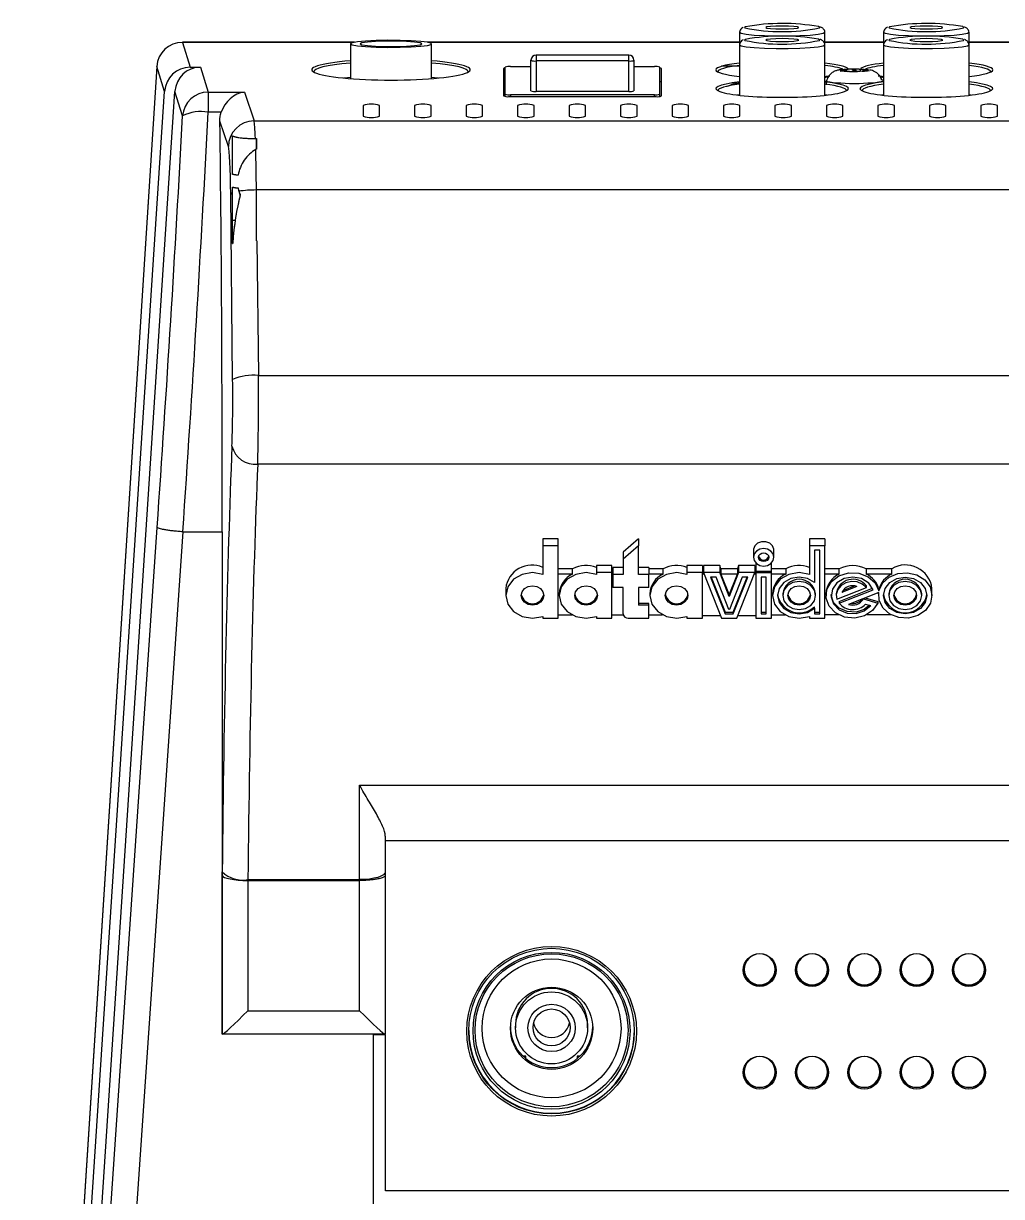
# Model space of a CAD drawing. Header units: millimetres. Extents: x 102 to 710, y 145 to 429.
# Drawn here: x 102.4 to 149.9, y 364.2 to 421.1 of the extents above; entities that cross this region are included whole.
import ezdxf

# ---------------------------------------------------------------- set-up
doc = ezdxf.new("R2010")
doc.units = ezdxf.units.MM

msp = doc.modelspace()

# ---------------------------------------------------------------- linework, layer by layer
at = {"color": 7, "linetype": 'Continuous', "lineweight": 25}
for p, q in [((137.1688, 420.703), (137.1688, 420.0929)), ((141.3188, 420.0929), (141.3188, 420.703)), ((144.1688, 420.703), (144.1688, 420.0929)), ((148.3188, 420.0929), (148.3188, 420.703)), ((118.4632, 420.2318), (110.1114, 420.2318)), ((110.1114, 420.2318), (110.1114, 420.2296)), ((110.1114, 420.2296), (110.4887, 419.0213)), ((118.2688, 420.1573), (118.2688, 418.4664)), ((137.1688, 420.2318), (122.0244, 420.2318)), ((122.2188, 418.4664), (122.2188, 420.1573)), ((137.1688, 420.0929), (137.1688, 417.6578)), ((144.1688, 420.2318), (141.3188, 420.2318)), ((141.3188, 417.6578), (141.3188, 420.0929)), ((144.1688, 420.0929), (144.1688, 417.6578)), ((151.8938, 420.2318), (148.3188, 420.2318)), ((148.3188, 417.6578), (148.3188, 420.0929)), ((131.792, 419.6082), (127.292, 419.6082)), ((108.8685, 419.0592), (102.394, 317.6442)), ((108.8688, 419.0592), (102.3943, 317.6431)), ((108.8685, 419.0592), (108.8688, 419.0592)), ((109.2475, 417.8463), (108.8688, 419.0592)), ((110.4887, 419.0213), (110.9894, 419.0243)), ((110.9894, 419.0243), (111.3673, 417.8139)), ((125.7045, 418.9577), (125.7045, 417.6264)), ((125.792, 417.7113), (125.792, 419.0231)), ((126.042, 419.0557), (127.042, 419.0557)), ((127.042, 417.8777), (127.042, 419.3582)), ((131.792, 419.3255), (127.292, 419.3255)), ((127.292, 419.3255), (127.292, 417.8451)), ((131.792, 417.8451), (131.792, 419.3255)), ((132.042, 419.3582), (132.042, 417.8777)), ((132.042, 419.0557), (133.042, 419.0557)), ((133.292, 419.0231), (133.292, 417.7113)), ((133.3795, 417.6264), (133.3795, 418.9577)), ((137.1688, 419.0656), (136.2953, 419.0656)), ((142.1166, 418.8963), (142.0284, 418.8944)), ((142.1166, 418.8963), (142.2801, 418.8831)), ((142.2891, 418.8647), (142.1388, 418.8504)), ((142.3421, 418.813), (142.3287, 418.8737)), ((142.3639, 418.9262), (142.4549, 418.9283)), ((142.4038, 418.8062), (142.3639, 418.9262)), ((142.6184, 418.9152), (142.4549, 418.9283)), ((142.9807, 418.9303), (142.8304, 418.916)), ((142.9807, 418.9303), (143.0645, 418.9288)), ((143.0347, 418.8225), (143.0645, 418.9288)), ((143.159, 418.8781), (143.1438, 418.8093)), ((143.1985, 418.8865), (143.3488, 418.9008)), ((143.371, 418.855), (143.2075, 418.8681)), ((143.4295, 418.8995), (143.3488, 418.9008)), ((143.371, 418.855), (143.4591, 418.8385)), ((137.1688, 418.2885), (136.7843, 418.2529)), ((142.058, 418.8333), (142.1388, 418.8504)), ((142.5069, 418.8209), (142.6572, 418.8352)), ((142.8692, 418.836), (143.0327, 418.8229)), ((143.1237, 418.8067), (143.0327, 418.8229)), ((102.6805, 317.6656), (109.2475, 417.8463)), ((103.1789, 317.6337), (109.7482, 417.8493)), ((110.1214, 416.6541), (109.7482, 417.8493)), ((111.3673, 417.8139), (113.1283, 417.8139)), ((111.3673, 417.8139), (111.3673, 416.8357)), ((113.1283, 417.8139), (113.5967, 416.4125)), ((131.792, 417.8451), (127.292, 417.8451)), ((118.892, 417.1653), (118.892, 416.6432)), ((119.692, 416.6432), (119.692, 417.1653)), ((121.392, 417.1653), (121.392, 416.6432)), ((122.192, 416.6432), (122.192, 417.1653)), ((123.892, 417.1653), (123.892, 416.6432)), ((124.692, 416.6432), (124.692, 417.1653)), ((125.792, 417.6016), (125.792, 417.7113)), ((125.9545, 417.5937), (133.1295, 417.5937)), ((133.042, 417.6786), (126.042, 417.6786)), ((126.392, 417.1653), (126.392, 416.6432)), ((127.192, 416.6432), (127.192, 417.1653)), ((128.892, 417.1653), (128.892, 416.6432)), ((129.692, 416.6432), (129.692, 417.1653)), ((131.392, 417.1653), (131.392, 416.6432)), ((132.192, 416.6432), (132.192, 417.1653)), ((133.292, 417.7113), (133.292, 417.6016)), ((133.892, 417.1653), (133.892, 416.6432)), ((134.692, 416.6432), (134.692, 417.1653)), ((136.392, 417.1653), (136.392, 416.6432)), ((137.1688, 417.6784), (137.0634, 417.6699)), ((137.192, 416.6432), (137.192, 417.1653)), ((138.892, 417.1653), (138.892, 416.6432)), ((139.692, 416.6432), (139.692, 417.1653)), ((141.4242, 417.6699), (141.3188, 417.6784)), ((141.392, 417.1653), (141.392, 416.6432)), ((142.192, 416.6432), (142.192, 417.1653)), ((143.892, 417.1653), (143.892, 416.6432)), ((144.1688, 417.6784), (144.0634, 417.6699)), ((144.692, 416.6432), (144.692, 417.1653)), ((146.392, 417.1653), (146.392, 416.6432)), ((147.192, 416.6432), (147.192, 417.1653)), ((148.4242, 417.6699), (148.3188, 417.6784)), ((148.892, 417.1653), (148.892, 416.6432)), ((149.692, 416.6432), (149.692, 417.1653)), ((112.0007, 416.8357), (111.3673, 416.8357)), ((112.3479, 415.1684), (111.9349, 416.4041)), ((113.5967, 416.4125), (290.4874, 416.4125)), ((113.6585, 415.5566), (113.708, 415.5566)), ((113.708, 415.0476), (113.708, 415.5566)), ((112.8179, 413.1566), (112.8179, 413.1566)), ((112.554, 403.8521), (112.4592, 412.8617)), ((112.542, 410.4539), (112.542, 412.9232)), ((112.852, 412.9966), (112.852, 413.0402)), ((112.9225, 412.7788), (112.9225, 412.8224)), ((113.708, 410.5865), (113.708, 413.0572)), ((290.376, 413.0572), (113.708, 413.0572)), ((112.542, 411.5838), (112.6767, 411.5838)), ((112.5545, 410.4506), (112.542, 410.4539)), ((113.708, 410.5865), (113.734, 410.5865)), ((113.708, 410.5864), (113.708, 410.5865)), ((113.734, 410.5865), (113.8028, 404.0477)), ((113.8028, 404.0477), (290.2812, 404.0477)), ((290.3153, 399.7329), (113.7688, 399.7329)), ((103.4229, 316.5552), (108.8844, 396.667)), ((110.1285, 396.4511), (104.6746, 316.451)), ((110.1322, 396.451), (112.042, 396.451)), ((112.042, 396.451), (112.042, 372.041)), ((127.617, 396.1085), (127.617, 395.7683)), ((128.367, 396.1085), (127.617, 396.1085)), ((128.367, 395.7683), (128.367, 396.1085)), ((132.267, 396.1085), (131.517, 395.4695)), ((132.267, 396.1085), (132.267, 395.7683)), ((140.567, 396.1085), (140.567, 395.7683)), ((141.317, 396.1085), (140.567, 396.1085)), ((141.317, 396.1085), (141.317, 395.7683)), ((128.367, 395.7683), (127.617, 395.7683)), ((127.617, 395.7683), (127.617, 394.3837)), ((128.367, 392.2535), (128.367, 395.7683)), ((132.267, 395.7683), (131.517, 395.1292)), ((132.267, 394.3837), (132.267, 395.7683)), ((137.842, 395.5547), (137.842, 395.2144)), ((138.842, 395.2144), (138.842, 395.5547)), ((141.317, 395.7683), (140.567, 395.7683)), ((140.567, 395.7683), (140.567, 394.3837)), ((141.067, 395.5553), (140.817, 395.5553)), ((140.817, 395.5553), (140.817, 393.9873)), ((141.067, 392.4665), (141.067, 395.5553)), ((141.317, 392.2535), (141.317, 395.7683)), ((131.517, 395.4695), (131.517, 395.1292)), ((131.517, 395.1292), (131.517, 394.3837)), ((137.967, 394.9326), (137.967, 394.5474)), ((138.717, 394.5474), (138.717, 394.9326)), ((129.0656, 394.66), (128.367, 394.66)), ((129.0656, 394.3983), (128.367, 394.3983)), ((129.0656, 394.3983), (129.0656, 394.66)), ((130.217, 394.8091), (130.217, 394.4689)), ((130.967, 394.8091), (130.217, 394.8091)), ((130.967, 394.4689), (130.217, 394.4689)), ((130.217, 394.4689), (130.217, 394.3837)), ((130.967, 394.4689), (130.967, 394.8091)), ((131.017, 394.66), (130.967, 394.66)), ((130.967, 392.2535), (130.967, 394.4689)), ((131.017, 394.3983), (130.967, 394.3983)), ((131.017, 394.7239), (131.017, 394.3837)), ((131.517, 394.7239), (131.017, 394.7239)), ((131.017, 394.3837), (131.017, 393.7446)), ((131.517, 394.3837), (131.017, 394.3837)), ((132.767, 394.7239), (132.267, 394.7239)), ((132.767, 394.3837), (132.267, 394.3837)), ((132.767, 394.7239), (132.767, 394.3837)), ((133.4656, 394.66), (132.767, 394.66)), ((133.4656, 394.3983), (132.767, 394.3983)), ((132.767, 393.7446), (132.767, 394.3837)), ((133.4656, 394.3983), (133.4656, 394.66)), ((134.617, 394.8091), (134.617, 394.4689)), ((135.367, 394.8091), (134.617, 394.8091)), ((135.367, 394.4689), (134.617, 394.4689)), ((134.617, 394.4689), (134.617, 394.3837)), ((135.367, 394.8091), (135.367, 394.4689)), ((135.417, 394.66), (135.367, 394.66)), ((135.367, 392.2535), (135.367, 394.4689)), ((135.4449, 394.3983), (135.367, 394.3983)), ((135.417, 394.8091), (135.417, 394.4689)), ((136.2084, 394.8091), (135.417, 394.8091)), ((135.417, 394.4689), (136.292, 392.2535)), ((136.2084, 394.4689), (135.417, 394.4689)), ((136.2084, 394.8091), (136.2084, 394.4689)), ((136.2673, 394.66), (136.2084, 394.8091)), ((136.667, 393.3076), (136.2084, 394.4689)), ((136.2673, 394.66), (136.2673, 394.3983)), ((137.0668, 394.66), (136.2673, 394.66)), ((136.2673, 394.3983), (136.667, 393.3861)), ((137.0668, 394.3983), (136.2673, 394.3983)), ((137.1257, 394.4689), (136.667, 393.3076)), ((136.667, 393.3861), (137.0668, 394.3983)), ((137.042, 392.2535), (137.917, 394.4689)), ((137.1257, 394.8091), (137.0668, 394.66)), ((137.0668, 394.66), (137.0668, 394.3983)), ((137.1257, 394.8091), (137.1257, 394.4689)), ((137.917, 394.8091), (137.1257, 394.8091)), ((137.917, 394.4689), (137.1257, 394.4689)), ((137.967, 394.3983), (137.8892, 394.3983)), ((137.917, 394.8091), (137.917, 394.4689)), ((137.967, 394.66), (137.917, 394.66)), ((137.967, 394.5474), (138.717, 394.5474)), ((137.967, 394.5474), (137.967, 394.4689)), ((137.967, 394.4689), (138.717, 394.4689)), ((137.967, 394.4689), (137.967, 392.2535)), ((139.4156, 394.66), (138.717, 394.66)), ((138.717, 394.4689), (138.717, 394.5474)), ((138.717, 392.2535), (138.717, 394.4689)), ((139.4156, 394.3983), (138.717, 394.3983)), ((139.4156, 394.66), (139.4156, 394.3983)), ((142.0156, 394.66), (141.317, 394.66)), ((142.0156, 394.3983), (141.317, 394.3983)), ((142.0156, 394.3983), (142.0156, 394.66)), ((143.3185, 394.66), (143.3185, 394.3983)), ((144.5656, 394.66), (143.3185, 394.66)), ((144.5656, 394.3983), (143.3185, 394.3983)), ((144.5656, 394.3983), (144.5656, 394.66)), ((136.0287, 394.2559), (135.7649, 394.2559)), ((135.7649, 394.2559), (136.4717, 392.4665)), ((135.796, 394.2559), (136.4717, 392.545)), ((136.6513, 392.6795), (136.0287, 394.2559)), ((137.3053, 394.2559), (136.6827, 392.6795)), ((136.8624, 392.4665), (137.5691, 394.2559)), ((136.8624, 392.545), (137.5381, 394.2559)), ((137.5691, 394.2559), (137.3053, 394.2559)), ((138.467, 394.2559), (138.217, 394.2559)), ((138.217, 394.2559), (138.217, 392.4665)), ((138.467, 392.4665), (138.467, 394.2559)), ((142.8732, 393.7956), (142.1439, 393.5059)), ((142.198, 393.6059), (142.7486, 393.8246)), ((143.3304, 393.7422), (143.3304, 393.8208)), ((125.817, 393.7014), (125.817, 393.3612)), ((128.417, 393.4397), (128.417, 393.3612)), ((131.517, 393.7446), (131.017, 393.7446)), ((131.517, 392.4665), (131.517, 393.7446)), ((132.767, 393.7446), (132.267, 393.7446)), ((132.267, 393.7446), (132.267, 392.8925)), ((132.817, 393.4397), (132.817, 393.3612)), ((136.667, 393.3861), (136.667, 393.3076)), ((138.767, 393.4397), (138.767, 393.3612)), ((139.267, 393.4397), (139.267, 393.3612)), ((140.867, 393.3612), (140.867, 393.4397)), ((141.367, 393.4397), (141.367, 393.3612)), ((141.867, 393.4397), (141.867, 393.3612)), ((141.8981, 393.1732), (143.3304, 393.7422)), ((142.0037, 393.0586), (143.6354, 393.707)), ((142.0037, 392.9801), (143.6647, 393.6401)), ((143.9288, 393.51), (142.4609, 392.9267)), ((143.1839, 393.2009), (143.1839, 393.214)), ((143.2764, 393.2507), (143.8886, 393.0608)), ((143.917, 393.4397), (143.9194, 393.5062)), ((143.917, 393.4397), (143.917, 393.3612)), ((143.942, 393.5774), (143.942, 393.6559)), ((144.417, 393.4397), (144.417, 393.3612)), ((146.017, 393.3612), (146.017, 393.4397)), ((146.517, 393.3612), (146.517, 393.7014)), ((132.767, 392.9711), (132.267, 392.9711)), ((132.767, 392.8925), (132.267, 392.8925)), ((132.767, 392.8925), (132.767, 392.9711)), ((132.767, 392.2535), (132.767, 392.8925)), ((136.6827, 392.6795), (136.6513, 392.6795)), ((140.817, 392.735), (140.817, 392.8136)), ((140.817, 392.735), (140.817, 392.4665)), ((142.0037, 393.0586), (142.0037, 392.9801)), ((143.1839, 393.2009), (143.8886, 392.9823)), ((143.2956, 392.9395), (143.5398, 392.8638)), ((143.8886, 393.0608), (143.8886, 392.9823)), ((127.617, 392.3387), (127.617, 392.2535)), ((127.617, 392.2535), (128.367, 392.2535)), ((128.367, 392.4172), (129.0368, 392.4172)), ((130.217, 392.3387), (130.217, 392.2535)), ((130.217, 392.2535), (130.967, 392.2535)), ((130.967, 392.4172), (131.5238, 392.4172)), ((131.767, 392.2535), (132.767, 392.2535)), ((132.767, 392.4172), (133.4368, 392.4172)), ((134.617, 392.3387), (134.617, 392.2535)), ((134.617, 392.2535), (135.367, 392.2535)), ((135.367, 392.3843), (136.2404, 392.3843)), ((136.292, 392.2535), (137.042, 392.2535)), ((136.4717, 392.4665), (136.4717, 392.545)), ((136.4717, 392.545), (136.8624, 392.545)), ((136.4717, 392.4665), (136.8624, 392.4665)), ((136.8624, 392.4665), (136.8624, 392.545)), ((137.0937, 392.3843), (137.967, 392.3843)), ((137.967, 392.2535), (138.717, 392.2535)), ((138.217, 392.545), (138.467, 392.545)), ((138.217, 392.4665), (138.467, 392.4665)), ((138.717, 392.4172), (139.3868, 392.4172)), ((140.567, 392.3387), (140.567, 392.2535)), ((140.567, 392.2535), (141.317, 392.2535)), ((140.817, 392.545), (141.067, 392.545)), ((140.817, 392.4665), (141.067, 392.4665)), ((141.9868, 392.4172), (141.317, 392.4172)), ((144.5368, 392.4172), (143.3472, 392.4172)), ((118.717, 379.5532), (118.717, 384.1378)), ((118.717, 384.1378), (263.942, 384.1378)), ((119.967, 381.6696), (119.967, 379.9366)), ((119.967, 381.451), (262.692, 381.451)), ((112.0442, 379.757), (112.046, 379.9319)), ((112.0442, 372.041), (112.0442, 379.757)), ((113.2948, 379.5532), (113.2944, 379.5124)), ((113.2948, 379.5532), (118.717, 379.5532)), ((118.717, 379.5124), (118.717, 379.5532)), ((119.967, 379.9366), (119.967, 379.7821)), ((119.967, 379.7821), (119.967, 372.041)), ((113.293, 379.5124), (113.293, 373.182)), ((113.2944, 379.5124), (118.717, 379.5124)), ((118.717, 373.182), (118.717, 379.5124)), ((118.717, 379.5124), (118.717, 379.5124)), ((137.4257, 375.4995), (137.402, 375.3133)), ((137.402, 375.3133), (137.402, 375.1956)), ((138.902, 375.3133), (138.8784, 375.4995)), ((138.902, 375.1956), (138.902, 375.3133)), ((139.9657, 375.4995), (139.942, 375.3133)), ((139.942, 375.3133), (139.942, 375.1956)), ((141.442, 375.3133), (141.4184, 375.4995)), ((141.442, 375.1956), (141.442, 375.3133)), ((142.5057, 375.4995), (142.482, 375.3133)), ((142.482, 375.3133), (142.482, 375.1956)), ((143.982, 375.3133), (143.9584, 375.4995)), ((143.982, 375.1956), (143.982, 375.3133)), ((145.0457, 375.4995), (145.022, 375.3133)), ((145.022, 375.3133), (145.022, 375.1956)), ((146.522, 375.3133), (146.4984, 375.4995)), ((146.522, 375.1956), (146.522, 375.3133)), ((147.5857, 375.4995), (147.562, 375.3133)), ((147.562, 375.3133), (147.562, 375.1956)), ((149.062, 375.3133), (149.0384, 375.4995)), ((149.062, 375.1956), (149.062, 375.3133)), ((113.293, 373.182), (118.717, 373.182)), ((118.717, 373.182), (118.717, 373.182)), ((126.292, 372.527), (126.292, 372.3484)), ((129.792, 372.3484), (129.792, 372.527)), ((112.042, 372.041), (112.0442, 372.041)), ((112.0478, 372.041), (112.0442, 372.041)), ((119.9623, 372.041), (112.0478, 372.041)), ((119.9746, 372.0161), (119.3746, 372.0161)), ((119.3746, 372.0161), (119.3746, 316.451)), ((119.967, 372.041), (119.9623, 372.041)), ((119.9746, 364.441), (119.9746, 372.0161)), ((126.792, 370.9829), (126.6532, 370.9829)), ((126.792, 370.8613), (126.792, 370.9829)), ((129.4309, 370.9829), (129.292, 370.9829)), ((129.292, 370.9829), (129.292, 370.8613)), ((137.4257, 370.5186), (137.402, 370.3323)), ((138.902, 370.3323), (138.8784, 370.5186)), ((139.9657, 370.5186), (139.942, 370.3323)), ((141.442, 370.3323), (141.4184, 370.5186)), ((142.5057, 370.5186), (142.482, 370.3323)), ((143.982, 370.3323), (143.9584, 370.5186)), ((145.0457, 370.5186), (145.022, 370.3323)), ((146.522, 370.3323), (146.4984, 370.5186)), ((147.5857, 370.5186), (147.562, 370.3323)), ((149.062, 370.3323), (149.0384, 370.5186)), ((137.402, 370.3323), (137.402, 370.2147)), ((138.902, 370.2147), (138.902, 370.3323)), ((139.942, 370.3323), (139.942, 370.2147)), ((141.442, 370.2147), (141.442, 370.3323)), ((142.482, 370.3323), (142.482, 370.2147)), ((143.982, 370.2147), (143.982, 370.3323)), ((145.022, 370.3323), (145.022, 370.2147)), ((146.522, 370.2147), (146.522, 370.3323)), ((147.562, 370.3323), (147.562, 370.2147)), ((149.062, 370.2147), (149.062, 370.3323)), ((174.1095, 364.441), (119.9746, 364.441))]:
    msp.add_line(p, q, dxfattribs=at)
at = {"color": 8, "linetype": 'Continuous', "lineweight": 25}
for p, q in [((137.454, 420.9832), (137.4188, 420.9521)), ((137.4188, 420.9521), (137.4345, 420.9313)), ((144.454, 420.9832), (144.4188, 420.9521)), ((144.4188, 420.9521), (144.4345, 420.9313)), ((118.4516, 420.2296), (110.1114, 420.2296)), ((137.1688, 420.2296), (122.036, 420.2296)), ((137.454, 420.3731), (137.4188, 420.342)), ((137.4188, 420.342), (137.4345, 420.3212)), ((144.1688, 420.2296), (141.3188, 420.2296)), ((144.454, 420.3731), (144.4188, 420.342)), ((144.4188, 420.342), (144.4345, 420.3212)), ((151.8938, 420.2296), (148.3188, 420.2296)), ((127.292, 419.6082), (127.292, 419.3255)), ((131.792, 419.3255), (131.792, 419.6082)), ((126.042, 417.6786), (126.042, 417.5937)), ((133.042, 417.5937), (133.042, 417.6786))]:
    msp.add_line(p, q, dxfattribs=at)
at = {"color": 8, "linetype": 'Continuous', "lineweight": 25, "flags": 128}
for points in [[(141.3188, 420.7026), (141.2347, 420.6521), (140.9894, 420.6053), (140.6026, 420.5664), (140.1058, 420.5385), (139.5391, 420.524), (138.9485, 420.524), (138.3818, 420.5385), (137.885, 420.5664), (137.4982, 420.6053), (137.2528, 420.6521), (137.1688, 420.703)], [(141.0551, 420.9326), (141.0688, 420.9521), (141.0128, 420.9912)], [(148.3188, 420.7026), (148.2347, 420.6521), (147.9894, 420.6053), (147.6026, 420.5664), (147.1058, 420.5385), (146.5391, 420.524), (145.9485, 420.524), (145.3818, 420.5385), (144.885, 420.5664), (144.4982, 420.6053), (144.2528, 420.6521), (144.1688, 420.703)], [(148.0551, 420.9326), (148.0688, 420.9521), (148.0128, 420.9912)], [(141.3188, 420.0925), (141.2347, 420.042), (140.9894, 419.9952), (140.6026, 419.9563), (140.1058, 419.9284), (139.5391, 419.9139), (138.9485, 419.9139), (138.3818, 419.9284), (137.885, 419.9563), (137.4982, 419.9952), (137.2528, 420.042), (137.1688, 420.0929)], [(141.0551, 420.3225), (141.0688, 420.342), (141.0128, 420.3811)], [(148.3188, 420.0925), (148.2347, 420.042), (147.9894, 419.9952), (147.6026, 419.9563), (147.1058, 419.9284), (146.5391, 419.9139), (145.9485, 419.9139), (145.3818, 419.9284), (144.885, 419.9563), (144.4982, 419.9952), (144.2528, 420.042), (144.1688, 420.0929)], [(148.0551, 420.3225), (148.0688, 420.342), (148.0128, 420.3811)]]:
    msp.add_lwpolyline(points, dxfattribs=at)
at = {"color": 7, "linetype": 'Continuous', "lineweight": 25, "flags": 128}
for points in [[(138.4438, 420.9521), (138.5047, 420.9254), (138.6781, 420.9028), (138.9376, 420.8877), (139.2438, 420.8824), (139.5499, 420.8877), (139.8095, 420.9028), (139.9829, 420.9254), (140.0438, 420.9521), (139.9829, 420.9788), (139.8095, 421.0014), (139.5499, 421.0165), (139.2438, 421.0218), (138.9376, 421.0165), (138.6781, 421.0014), (138.5047, 420.9788), (138.4438, 420.9521)], [(145.4438, 420.9521), (145.5047, 420.9254), (145.6781, 420.9028), (145.9376, 420.8877), (146.2438, 420.8824), (146.5499, 420.8877), (146.8095, 420.9028), (146.9829, 420.9254), (147.0438, 420.9521), (146.9829, 420.9788), (146.8095, 421.0014), (146.5499, 421.0165), (146.2438, 421.0218), (145.9376, 421.0165), (145.6781, 421.0014), (145.5047, 420.9788), (145.4438, 420.9521)], [(118.2688, 420.1573), (118.3565, 420.1066), (118.612, 420.0603), (119.0124, 420.0227), (119.5222, 419.9971), (120.0962, 419.9857), (120.6833, 419.9895), (121.2313, 420.0082), (121.6916, 420.0402), (122.0232, 420.0826), (122.1967, 420.1317), (122.1967, 420.183), (122.0232, 420.232), (121.6916, 420.2744), (121.2313, 420.3064), (120.6833, 420.3251), (120.0962, 420.329), (119.5222, 420.3175), (119.0124, 420.2919), (118.612, 420.2543), (118.3565, 420.2081), (118.2688, 420.1573)], [(118.7438, 420.1573), (118.8343, 420.1126), (119.0947, 420.0733), (119.4938, 420.0441), (119.9833, 420.0286), (120.5043, 420.0286), (120.9938, 420.0441), (121.3929, 420.0733), (121.6533, 420.1126), (121.7438, 420.1573), (121.6533, 420.202), (121.3929, 420.2413), (120.9938, 420.2705), (120.5043, 420.2861), (119.9833, 420.2861), (119.4938, 420.2705), (119.0947, 420.2413), (118.8343, 420.202), (118.7438, 420.1573)], [(138.4438, 420.342), (138.5047, 420.3153), (138.6781, 420.2927), (138.9376, 420.2776), (139.2438, 420.2723), (139.5499, 420.2776), (139.8095, 420.2927), (139.9829, 420.3153), (140.0438, 420.342), (139.9829, 420.3687), (139.8095, 420.3913), (139.5499, 420.4064), (139.2438, 420.4117), (138.9376, 420.4064), (138.6781, 420.3913), (138.5047, 420.3687), (138.4438, 420.342)], [(145.4438, 420.342), (145.5047, 420.3153), (145.6781, 420.2927), (145.9376, 420.2776), (146.2438, 420.2723), (146.5499, 420.2776), (146.8095, 420.2927), (146.9829, 420.3153), (147.0438, 420.342), (146.9829, 420.3687), (146.8095, 420.3913), (146.5499, 420.4064), (146.2438, 420.4117), (145.9376, 420.4064), (145.6781, 420.3913), (145.5047, 420.3687), (145.4438, 420.342)], [(142.1166, 418.8963), (142.0959, 418.8906), (142.0818, 418.8849), (142.0745, 418.879), (142.0739, 418.8731), (142.0802, 418.8673), (142.0932, 418.8615), (142.1128, 418.8559), (142.1388, 418.8504)], [(142.2801, 418.8831), (142.3015, 418.881), (142.3167, 418.8786), (142.3286, 418.8741), (142.3211, 418.8695), (142.3082, 418.8669), (142.2891, 418.8647)], [(143.2075, 418.8681), (143.1861, 418.8702), (143.1709, 418.8726), (143.159, 418.8771), (143.1664, 418.8817), (143.1793, 418.8843), (143.1985, 418.8865)], [(143.371, 418.855), (143.3917, 418.8606), (143.4058, 418.8663), (143.4131, 418.8722), (143.4137, 418.8781), (143.4074, 418.8839), (143.3944, 418.8897), (143.3748, 418.8953), (143.3488, 418.9008)], [(118.2688, 418.5143), (117.9744, 418.4966), (117.9448, 418.4946)], [(122.5428, 418.4946), (122.5132, 418.4966), (122.2188, 418.5143)], [(138.842, 395.5547), (138.8389, 395.602), (138.7739, 395.7694), (138.6348, 395.9), (138.4455, 395.9715), (138.2385, 395.9715), (138.0493, 395.9), (137.9102, 395.7694), (137.8451, 395.602), (137.842, 395.5547)], [(138.342, 394.7884), (138.5334, 394.8208), (138.6956, 394.9132), (138.804, 395.0514), (138.842, 395.2144), (138.804, 395.3775), (138.6956, 395.5157), (138.5334, 395.608), (138.342, 395.6405), (138.1507, 395.608), (137.9885, 395.5157), (137.8801, 395.3775), (137.842, 395.2144), (137.8801, 395.0514), (137.9885, 394.9132), (138.1507, 394.8208), (138.342, 394.7884)], [(138.592, 395.2144), (138.573, 395.1329), (138.5188, 395.0638), (138.4377, 395.0176), (138.342, 395.0014), (138.2464, 395.0176), (138.1653, 395.0638), (138.1111, 395.1329), (138.092, 395.2144), (138.1111, 395.2959), (138.1653, 395.365), (138.2464, 395.4112), (138.342, 395.4274), (138.4377, 395.4112), (138.5188, 395.365), (138.573, 395.2959), (138.592, 395.2144)], [(127.617, 394.3837), (127.1192, 394.4689), (126.6211, 394.3851), (126.1986, 394.1451), (125.9162, 393.7855), (125.817, 393.3612), (125.9162, 392.9369), (126.1986, 392.5773), (126.6211, 392.3373), (127.1192, 392.2535), (127.617, 392.3387)], [(130.217, 394.3837), (129.7192, 394.4689), (129.2211, 394.3851), (128.7986, 394.1451), (128.5162, 393.7855), (128.417, 393.3612), (128.5162, 392.9369), (128.7986, 392.5773), (129.2211, 392.3373), (129.7192, 392.2535), (130.217, 392.3387)], [(134.617, 394.3837), (134.1192, 394.4689), (133.6211, 394.3851), (133.1986, 394.1451), (132.9162, 393.7855), (132.817, 393.3612), (132.9162, 392.9369), (133.1986, 392.5773), (133.6211, 392.3373), (134.1192, 392.2535), (134.617, 392.3387)], [(140.567, 394.3837), (140.0692, 394.4689), (139.5711, 394.3851), (139.1486, 394.1451), (138.8662, 393.7855), (138.767, 393.3612), (138.8662, 392.9369), (139.1486, 392.5773), (139.5711, 392.3373), (140.0692, 392.2535), (140.567, 392.3387)], [(143.8886, 392.9823), (143.6344, 392.6212), (143.2403, 392.367), (142.7634, 392.2565), (142.2725, 392.3057), (141.8387, 392.5075), (141.5246, 392.8326), (141.3756, 393.2341), (141.4133, 393.654), (141.6322, 394.0316), (142.0007, 394.3123), (142.4655, 394.4555), (142.9594, 394.4405), (143.4111, 394.2695), (143.7552, 393.9672), (143.942, 393.5774)], [(143.942, 393.5774), (144.1173, 393.9518), (144.4382, 394.248), (144.8622, 394.4268), (145.3332, 394.4644), (145.7889, 394.3559), (146.1688, 394.1157), (146.4227, 393.7755), (146.5168, 393.3805), (146.4389, 392.9829), (146.1991, 392.6354), (145.8292, 392.384), (145.3782, 392.262), (144.9059, 392.2857), (144.4749, 392.4518), (144.1421, 392.7383), (143.9516, 393.1073), (143.9288, 393.51)], [(127.667, 393.3612), (127.6252, 393.1818), (127.5059, 393.0298), (127.3275, 392.9282), (127.117, 392.8925), (126.9066, 392.9282), (126.7281, 393.0298), (126.6089, 393.1818), (126.567, 393.3612), (126.6089, 393.5405), (126.7281, 393.6926), (126.9066, 393.7941), (127.117, 393.8298), (127.3275, 393.7941), (127.5059, 393.6926), (127.6252, 393.5405), (127.667, 393.3612)], [(130.267, 393.3612), (130.2252, 393.1818), (130.1059, 393.0298), (129.9275, 392.9282), (129.717, 392.8925), (129.5066, 392.9282), (129.3281, 393.0298), (129.2089, 393.1818), (129.167, 393.3612), (129.2089, 393.5405), (129.3281, 393.6926), (129.5066, 393.7941), (129.717, 393.8298), (129.9275, 393.7941), (130.1059, 393.6926), (130.2252, 393.5405), (130.267, 393.3612)], [(134.667, 393.3612), (134.6252, 393.1818), (134.5059, 393.0298), (134.3275, 392.9282), (134.117, 392.8925), (133.9066, 392.9282), (133.7281, 393.0298), (133.6089, 393.1818), (133.567, 393.3612), (133.6089, 393.5405), (133.7281, 393.6926), (133.9066, 393.7941), (134.117, 393.8298), (134.3275, 393.7941), (134.5059, 393.6926), (134.6252, 393.5405), (134.667, 393.3612)], [(140.817, 393.9873), (140.4771, 394.1848), (140.0742, 394.2558), (139.6702, 394.1895), (139.3271, 393.996), (139.0976, 393.705), (139.017, 393.3612), (139.0976, 393.0174), (139.3271, 392.7264), (139.6702, 392.5329), (140.0742, 392.4665), (140.4771, 392.5376), (140.817, 392.735)], [(140.867, 393.3612), (140.8061, 393.622), (140.6327, 393.8432), (140.3732, 393.9909), (140.067, 394.0428), (139.7609, 393.9909), (139.5013, 393.8432), (139.3279, 393.622), (139.267, 393.3612), (139.3279, 393.1003), (139.5013, 392.8792), (139.7609, 392.7314), (140.067, 392.6795), (140.3732, 392.7314), (140.6327, 392.8792), (140.8061, 393.1003), (140.867, 393.3612)], [(140.617, 393.3612), (140.5752, 393.1818), (140.4559, 393.0298), (140.2775, 392.9282), (140.067, 392.8925), (139.8566, 392.9282), (139.6781, 393.0298), (139.5589, 393.1818), (139.517, 393.3612), (139.5589, 393.5405), (139.6781, 393.6926), (139.8566, 393.7941), (140.067, 393.8298), (140.2775, 393.7941), (140.4559, 393.6926), (140.5752, 393.5405), (140.617, 393.3612)], [(143.6647, 393.6401), (143.4491, 393.9582), (143.1015, 394.1757), (142.6807, 394.2558), (142.2576, 394.185), (141.9035, 393.9753), (141.6782, 393.6621), (141.6196, 393.2981), (141.7377, 392.9447), (142.0125, 392.6616), (142.3977, 392.4965), (142.8282, 392.4771), (143.2316, 392.6069), (143.5398, 392.8638)], [(143.3304, 393.7422), (143.1345, 393.9143), (142.8809, 394.018), (142.6008, 394.0405), (142.3289, 393.979), (142.0989, 393.8411), (141.939, 393.6438), (141.8692, 393.4116), (141.8981, 393.1732)], [(146.267, 393.3612), (146.1871, 393.0188), (145.9595, 392.7286), (145.6189, 392.5346), (145.217, 392.4665), (144.8152, 392.5346), (144.4746, 392.7286), (144.247, 393.0188), (144.167, 393.3612), (144.247, 393.7036), (144.4746, 393.9938), (144.8152, 394.1877), (145.217, 394.2559), (145.6189, 394.1877), (145.9595, 393.9938), (146.1871, 393.7036), (146.267, 393.3612)], [(146.017, 393.3612), (145.9561, 393.622), (145.7827, 393.8432), (145.5232, 393.9909), (145.217, 394.0428), (144.9109, 393.9909), (144.6514, 393.8432), (144.4779, 393.622), (144.417, 393.3612), (144.4779, 393.1003), (144.6514, 392.8792), (144.9109, 392.7314), (145.217, 392.6795), (145.5232, 392.7314), (145.7827, 392.8792), (145.9561, 393.1003), (146.017, 393.3612)], [(145.767, 393.3612), (145.7252, 393.1818), (145.6059, 393.0298), (145.4275, 392.9282), (145.217, 392.8925), (145.0066, 392.9282), (144.8281, 393.0298), (144.7089, 393.1818), (144.667, 393.3612), (144.7089, 393.5405), (144.8281, 393.6926), (145.0066, 393.7941), (145.217, 393.8298), (145.4275, 393.7941), (145.6059, 393.6926), (145.7252, 393.5405), (145.767, 393.3612)], [(143.4865, 392.8803), (143.2316, 392.6854), (142.8282, 392.5556), (142.3977, 392.575), (142.0125, 392.7401), (141.7377, 393.0233), (141.6196, 393.3766), (141.618, 393.4004)], [(119.967, 379.9366), (119.943, 379.8618), (119.8719, 379.7899), (119.7564, 379.7236), (119.6009, 379.6655), (119.4115, 379.6178), (119.1954, 379.5824), (118.9609, 379.5606), (118.717, 379.5532)]]:
    msp.add_lwpolyline(points, dxfattribs=at)
at = {"color": 7, "linetype": 'Continuous', "lineweight": 25}
for centre, radius in [((128.0441, 372.1878), 4.1202), ((128.04, 372.1968), 4.0209), ((128.0401, 372.2099), 3.8125), ((128.0401, 372.2367), 3.7156), ((128.0439, 372.3297), 3.3706), ((138.1528, 375.1635), 0.7989), ((140.6928, 375.1635), 0.7989), ((143.2328, 375.1635), 0.7989), ((145.7728, 375.1635), 0.7989), ((148.3128, 375.1635), 0.7989), ((128.0435, 372.3328), 1.9977), ((128.0407, 372.3527), 1.7477), ((128.0431, 372.3512), 1.1484), ((128.0412, 372.3724), 0.8988), ((138.1528, 370.1825), 0.7989), ((140.6928, 370.1825), 0.7989), ((143.2328, 370.1825), 0.7989), ((145.7728, 370.1825), 0.7989), ((148.3128, 370.1825), 0.7989)]:
    msp.add_circle(centre, radius, dxfattribs=at)
for centre, radius, start, end in [((139.2555, 411.1285), 10.018, 79.89755, 100.35963), ((146.2555, 411.1285), 10.018, 79.89758, 100.3596), ((139.2414, 429.8028), 9.0537, 258.48777, 281.55585), ((146.2414, 429.8028), 9.0537, 258.4878, 281.55582), ((139.2414, 429.1932), 9.0542, 258.48842, 281.55521), ((139.2555, 410.5187), 10.0177, 79.89729, 100.35989), ((146.2414, 429.1932), 9.0542, 258.48845, 281.55518), ((146.2555, 410.5187), 10.0178, 79.89732, 100.35986), ((127.292, 419.3582), 0.25, 90, 180), ((131.792, 419.3582), 0.25, 0, 90), ((125.7849, 418.841), 0.1417, 87.10798, 124.53522), ((125.9806, 418.5523), 0.5071, 83.04049, 111.82992), ((127.2306, 419.829), 0.5072, 248.17109, 276.95514), ((131.8535, 419.8289), 0.5071, 263.04426, 291.82994), ((133.1035, 418.5524), 0.5071, 68.17001, 96.95914), ((133.2934, 418.8205), 0.1621, 57.88212, 90.47467), ((142.7447, 411.6215), 7.3126, 88.15083, 92.27136), ((142.7193, 420.2865), 1.3749, 265.7911, 274.63187), ((125.785, 418.1715), 0.142, 87.14408, 124.50816), ((133.2933, 418.151), 0.1623, 57.90438, 90.44339), ((142.7429, 426.1387), 7.3216, 268.15337, 272.26882), ((142.7682, 417.4645), 1.3752, 85.78998, 94.62896), ((111.3709, 416.561), 1.2529, 90.16059, 175.73645), ((127.2306, 418.3485), 0.5072, 248.17109, 276.95514), ((131.8535, 418.3485), 0.5071, 263.04426, 291.82994), ((137.1529, 417.0696), 1.159, 89.21387, 118.84219), ((119.292, 415.9531), 1.2764, 71.73699, 108.26301), ((121.792, 415.9531), 1.2764, 71.73699, 108.26301), ((124.292, 415.9531), 1.2764, 71.73699, 108.26301), ((125.8931, 418.0972), 0.5071, 248.17013, 276.9561), ((125.9806, 418.1819), 0.507, 248.16751, 276.96208), ((126.792, 415.9531), 1.2764, 71.73699, 108.26301), ((129.292, 415.9531), 1.2764, 71.73699, 108.26301), ((131.792, 415.9531), 1.2764, 71.73699, 108.26301), ((133.1035, 418.1819), 0.507, 263.03828, 291.83256), ((133.191, 418.0971), 0.5071, 263.04379, 291.83042), ((134.292, 415.9531), 1.2764, 71.73699, 108.26301), ((136.792, 415.9531), 1.2764, 71.73699, 108.26301), ((139.292, 415.9531), 1.2764, 71.73716, 108.26284), ((141.792, 415.9531), 1.2764, 71.73699, 108.26301), ((144.292, 415.9531), 1.2764, 71.73716, 108.26284), ((146.792, 415.9531), 1.2764, 71.73699, 108.26301), ((149.292, 415.9531), 1.2764, 71.73699, 108.26301), ((110.9973, 415.0096), 1.8632, 78.54402, 118.03935), ((119.292, 417.8553), 1.2764, 251.73699, 288.26301), ((121.792, 417.8553), 1.2764, 251.73699, 288.26301), ((124.292, 417.8553), 1.2764, 251.73699, 288.26301), ((126.792, 417.8553), 1.2764, 251.73699, 288.26301), ((129.292, 417.8553), 1.2764, 251.73699, 288.26301), ((131.792, 417.8553), 1.2764, 251.73699, 288.26301), ((134.292, 417.8553), 1.2764, 251.73699, 288.26301), ((136.792, 417.8553), 1.2764, 251.73699, 288.26301), ((139.292, 417.8553), 1.2764, 251.73716, 288.26284), ((141.792, 417.8553), 1.2764, 251.73699, 288.26301), ((144.292, 417.8553), 1.2764, 251.73716, 288.26284), ((146.792, 417.8553), 1.2764, 251.73699, 288.26301), ((149.292, 417.8553), 1.2764, 251.73699, 288.26301), ((113.6003, 415.1601), 1.2525, 90.16562, 179.61622), ((112.5736, 412.7942), 0.1328, 103.74863, 149.45147), ((113.7264, 406.717), 6.3402, 90.16618, 97.92758), ((113.54, 401.6405), 2.4215, 83.76882, 114.02818), ((113.6469, 400.8851), 1.1586, 193.42741, 276.0362), ((138.342, 395.3327), 0.2581, 197.82495, 342.17505), ((127.0898, 393.5565), 1.281, 65.69377, 173.50323), ((129.5038, 393.4031), 1.0874, 113.76657, 178.06988), ((129.7179, 393.3113), 1.4981, 70.54046, 115.81308), ((133.9038, 393.4031), 1.0874, 113.76657, 178.06988), ((134.1179, 393.3113), 1.4981, 70.54046, 115.81308), ((139.8538, 393.4031), 1.0874, 113.76698, 178.06947), ((140.0679, 393.3113), 1.4981, 70.54045, 115.81309), ((142.4538, 393.4031), 1.0874, 113.76658, 178.06987), ((142.667, 393.3163), 1.4933, 64.13501, 115.86499), ((142.845, 393.3675), 1.1343, 14.72784, 65.32839), ((145.0391, 393.3675), 1.1343, 114.67161, 165.27216), ((145.2285, 393.5439), 1.2981, 6.97098, 120.70729), ((140.067, 393.3362), 0.8067, 7.3721, 172.6279), ((142.6777, 393.3269), 0.8184, 37.11232, 172.08049), ((142.6647, 393.2579), 0.5768, 68.80478, 154.53338), ((145.217, 393.3362), 0.8067, 7.3722, 172.6278), ((127.117, 393.5183), 0.5606, 192.13308, 347.86692), ((129.717, 393.5183), 0.5606, 192.13253, 347.86747), ((134.117, 393.5183), 0.5606, 192.13253, 347.86747), ((140.0767, 393.5948), 1.0763, 190.40534, 313.45905), ((140.067, 393.5183), 0.5606, 192.13297, 347.86703), ((145.217, 393.583), 1.0647, 189.87022, 350.12978), ((145.217, 393.5183), 0.5606, 192.1328, 347.8672), ((142.6684, 393.5558), 0.8793, 220.89735, 315.50577), ((142.6689, 393.4685), 0.5803, 248.99533, 332.54174), ((142.6784, 393.5448), 0.5761, 260.7274, 322.6113), ((131.7499, 392.4866), 0.2337, 184.93219, 274.20089), ((113.0415, 380.9664), 1.4357, 226.1009, 280.16102), ((138.152, 375.2331), 0.8001, 182.59684, 357.48488), ((138.152, 375.1956), 0.75, 180, 0), ((140.692, 375.2331), 0.8001, 182.59684, 357.48488), ((140.692, 375.1956), 0.75, 180, 0), ((143.232, 375.2331), 0.8001, 182.59684, 357.48488), ((143.232, 375.1956), 0.75, 180, 0), ((145.772, 375.2331), 0.8001, 182.59684, 357.4846), ((145.772, 375.1956), 0.75, 180, 0), ((148.312, 375.2331), 0.8001, 182.59684, 357.48488), ((148.312, 375.1956), 0.75, 180, 0), ((128.0385, 372.524), 1.7464, 89.88308, 179.89855), ((128.0451, 372.5235), 1.7469, 0.11762, 90.10075), ((128.042, 372.2324), 4.025, 180.1702, 359.8298), ((128.0377, 372.4198), 1.9957, 180.09354, 270.1248), ((128.0406, 372.7865), 0.899, 193.46873, 270.09188), ((128.0435, 372.7866), 0.899, 269.909, 346.52992), ((128.0463, 372.4199), 1.9957, 269.8762, 359.90525), ((138.152, 370.2521), 0.8001, 182.59656, 357.48488), ((138.152, 370.2147), 0.75, 180, 0), ((140.692, 370.2521), 0.8001, 182.59656, 357.48488), ((140.692, 370.2147), 0.75, 180, 0), ((143.232, 370.2521), 0.8001, 182.59656, 357.48488), ((143.232, 370.2147), 0.75, 180, 0), ((145.772, 370.2521), 0.8001, 182.59656, 357.48488), ((145.772, 370.2147), 0.75, 180, 0), ((148.312, 370.2521), 0.8001, 182.59656, 357.48488), ((148.312, 370.2147), 0.75, 180, 0)]:
    msp.add_arc(centre, radius, start, end, dxfattribs=at)
at = {"color": 8, "linetype": 'Continuous', "lineweight": 25}
for centre, start, end in [((138.152, 375.1937), 0.14691, 179.85309), ((140.692, 375.1933), 0.17572, 179.82428), ((143.232, 375.1933), 0.17572, 179.82428), ((145.772, 375.1933), 0.17572, 179.82428), ((148.312, 375.1933), 0.176, 179.824), ((138.152, 370.2127), 0.14691, 179.85309), ((140.692, 370.2124), 0.17563, 179.82437), ((143.232, 370.2124), 0.17563, 179.82437), ((145.772, 370.2124), 0.17563, 179.82437), ((148.312, 370.2124), 0.1759, 179.8241)]:
    msp.add_arc(centre, 0.75, start, end, dxfattribs=at)
at = {"color": 7, "linetype": 'Continuous', "lineweight": 25}
for centre, major_axis, ratio, start_param, end_param in [((110.1168, 418.9731), (-0.3747, 1.2), 0.9943347, 5.9831936, 7.4844024), ((110.4935, 417.7667), (0.2849, 1.2221), 0.9947375, 0.2339646, 1.7351734), ((110.9941, 417.7698), (0.2849, 1.2221), 0.9947375, 0.2339646, 1.7351734), ((120.2438, 418.8981), (3.85, 0), 0.1306505, 2.1094573, 7.3153207), ((120.2438, 418.799), (3.75, 0), 0.1318104, 2.1254709, 3.1736234), ((120.2438, 418.799), (3.75, 0), 0.1318104, 6.2511546, 7.2993071), ((139.2438, 418.8949), (3.225, 0), 0.1306505, 2.2697419, 4.0134434), ((139.2438, 418.7957), (3.125, 0), 0.1320424, 2.296952, 3.1415927), ((139.2438, 418.8949), (3.225, 0), 0.1306505, 0.0798712, 0.8718508), ((139.2438, 418.7957), (3.125, 0), 0.1320424, 0.3579174, 0.8446407), ((146.2438, 418.8949), (3.225, 0), 0.1306505, 2.2697419, 2.9961713), ((146.2438, 418.7957), (3.125, 0), 0.1320424, 2.296952, 2.8444109), ((146.2438, 418.8949), (3.225, 0), 0.1306505, 5.4113345, 7.1550361), ((146.2438, 418.7957), (3.125, 0), 0.1320424, 0, 0.8446407), ((139.2438, 417.9803), (3.225, 0), 0.1306505, 2.2697419, 7.1550361), ((139.2438, 418.8949), (3.225, 0), 0.1306505, 5.4113345, 5.5097858), ((142.7438, 418.4376), (1.55, 0), 0.1306505, 2.5386717, 2.7372338), ((142.7438, 418.4376), (1.55, 0), 0.1306505, 3.5459515, 5.8788265), ((142.7438, 418.3384), (1.45, 0), 0.1336502, 3.3275558, 3.4143082), ((146.2438, 417.9803), (3.225, 0), 0.1306505, 2.2695746, 7.1550361), ((146.2438, 418.8949), (3.225, 0), 0.1306505, 3.9038511, 4.0134434), ((142.7438, 418.4376), (1.55, 0), 0.1306505, 0.4043588, 0.5997747), ((142.7438, 418.3384), (1.45, 0), 0.1336502, 0.1859632, 0.330686), ((113.1283, 416.5746), (0.7627, 1.059), 0.8707788, 0.6910201, 1.92047), ((139.2438, 417.8812), (3.125, 0), 0.1320424, 2.296952, 3.1415927), ((139.2438, 417.8812), (3.125, 0), 0.1320424, 0, 0.8446407), ((146.2438, 417.8812), (3.125, 0), 0.1320424, 2.296952, 3.1415927), ((146.2438, 417.8812), (3.125, 0), 0.1320424, 0, 0.8446407), ((106.4931, 404.3815), (3.7598, 58.7497), 0.0493126, 4.5838551, 4.9259916), ((107.7391, 404.3019), (3.7595, 59.9997), 0.0482934, 4.5841905, 4.9258617), ((109.4249, 404.3019), (-0.2288, 60), 0.0434942, 4.5809987, 4.9153204), ((113.5914, 412.4467), (-0.0105, 4), 0.0299025, 5.602961, 6.1522073), ((112.3426, 412.442), (-0.0105, 2.75), 0.0434942, 4.8654394, 6.1521198), ((113.5914, 412.4467), (-0.0105, 4), 0.0299025, 4.8655269, 5.4138495), ((113.7517, 408.7203), (-0.0562, 5.2283), 0.2390681, 0.6795216, 1.2309113), ((113.7331, 410.4877), (1.2501, -0.0003), 0.0897327, 3.4501726, 3.4814777), ((113.734, 410.3957), (1.2501, 0), 0.1526092, 1.5707963, 1.5915943), ((113.6438, 403.2846), (-0.0143, 5), 0.0326208, 3.9223164, 4.865512), ((112.395, 403.2798), (-0.0143, 3.75), 0.0434942, 3.9222438, 4.8654394), ((114.2275, 364.2112), (-0.1954, 51.25), 0.0434942, 0.7806511, 1.2588589), ((115.4763, 364.2159), (-0.1954, 50), 0.0445815, 0.7806427, 1.2588505), ((113.293, 379.7617), (1.25, -0.0064), 0.1994455, 3.1862443, 4.7134074), ((113.3476, 385.1059), (0.056, 5.5935), 0.2234636, 3.1427344, 3.14383), ((113.293, 373.291), (1.2488, 1.2488), 0.0436609, 3.1852259, 4.6687557), ((118.717, 373.291), (1.2488, -1.2488), 0.0436609, 4.7560222, 6.2395521)]:
    msp.add_ellipse(centre, major_axis=major_axis, ratio=ratio, start_param=start_param, end_param=end_param, dxfattribs=at)
for points, knots in [([(137.351, 420.9616), (137.3221, 420.9479), (137.2739, 420.9249), (137.1954, 420.8349), (137.17, 420.7538), (137.1689, 420.7097), (137.1688, 420.703)], [0, 0, 0, 0, 0.4107773, 0.686359, 0.9526604, 1, 1, 1, 1]), ([(141.3158, 420.6973), (141.3168, 420.7026), (141.3255, 420.7451), (141.2954, 420.8225), (141.2408, 420.8974), (141.1753, 420.9445), (141.1308, 420.9672), (141.1003, 420.975), (141.0923, 420.9771)], [0, 0, 0, 0, 0.0315713, 0.2520595, 0.4388901, 0.6341861, 0.9045838, 1, 1, 1, 1]), ([(144.351, 420.9616), (144.3221, 420.9479), (144.2738, 420.9249), (144.1954, 420.8349), (144.17, 420.7538), (144.1689, 420.7097), (144.1688, 420.703)], [0, 0, 0, 0, 0.4107774, 0.6863592, 0.9526606, 1, 1, 1, 1]), ([(148.3158, 420.6973), (148.3168, 420.7026), (148.3255, 420.7451), (148.2954, 420.8225), (148.2408, 420.8974), (148.1753, 420.9445), (148.1308, 420.9672), (148.1003, 420.975), (148.0923, 420.9771)], [0, 0, 0, 0, 0.0315713, 0.2520595, 0.4388901, 0.6341861, 0.9045838, 1, 1, 1, 1]), ([(137.351, 420.3515), (137.3221, 420.3378), (137.2739, 420.3148), (137.1954, 420.2248), (137.17, 420.1437), (137.1689, 420.0996), (137.1688, 420.0929)], [0, 0, 0, 0, 0.4107779, 0.6863587, 0.9526594, 1, 1, 1, 1]), ([(141.3158, 420.0872), (141.3168, 420.0925), (141.3255, 420.135), (141.2954, 420.2124), (141.2408, 420.2873), (141.1753, 420.3345), (141.1308, 420.3571), (141.1003, 420.365), (141.0923, 420.367)], [0, 0, 0, 0, 0.031572, 0.2520594, 0.4388967, 0.6341862, 0.9045842, 1, 1, 1, 1]), ([(144.351, 420.3515), (144.3221, 420.3378), (144.2738, 420.3148), (144.1954, 420.2248), (144.17, 420.1437), (144.1689, 420.0996), (144.1688, 420.0929)], [0, 0, 0, 0, 0.410778, 0.6863589, 0.9526596, 1, 1, 1, 1]), ([(148.3158, 420.0872), (148.3168, 420.0925), (148.3255, 420.135), (148.2954, 420.2124), (148.2408, 420.2873), (148.1753, 420.3345), (148.1308, 420.3571), (148.1003, 420.365), (148.0923, 420.367)], [0, 0, 0, 0, 0.031572, 0.2520594, 0.4388967, 0.6341862, 0.9045842, 1, 1, 1, 1]), ([(142.0071, 418.8884), (141.9599, 418.8796), (141.8714, 418.8631), (141.706, 418.7875), (141.5493, 418.6638), (141.4248, 418.4743), (141.3591, 418.2945), (141.3749, 418.1917), (141.3778, 418.173)], [0, 0, 0, 0, 0.178329, 0.3340324, 0.509943, 0.7191271, 0.9489703, 1, 1, 1, 1]), ([(142.1836, 418.9147), (142.1381, 418.9113), (142.0803, 418.907), (142.0199, 418.8916), (142.0071, 418.8884)], [0, 0, 0, 0, 0.7876606, 1, 1, 1, 1]), ([(142.0284, 418.8944), (142.0719, 418.9007), (142.1482, 418.9118), (142.2603, 418.9219), (142.3294, 418.9248), (142.3639, 418.9262)], [0, 0, 0, 0, 0.3978788, 0.6988074, 1, 1, 1, 1]), ([(143.0645, 418.9288), (143.1138, 418.927), (143.2006, 418.9239), (143.3221, 418.9136), (143.3937, 418.9042), (143.4295, 418.8995)], [0, 0, 0, 0, 0.3978854, 0.6988094, 1, 1, 1, 1]), ([(144.071, 418.3996), (144.0631, 418.4312), (144.039, 418.5275), (143.9402, 418.6538), (143.811, 418.7671), (143.6811, 418.8355), (143.5766, 418.8709), (143.5229, 418.8816), (143.5007, 418.8859)], [0, 0, 0, 0, 0.1148747, 0.3511537, 0.5539551, 0.7316291, 0.8892076, 1, 1, 1, 1]), ([(142.4231, 418.8041), (142.3737, 418.8099), (142.287, 418.8201), (142.1655, 418.8294), (142.0939, 418.832), (142.058, 418.8333)], [0, 0, 0, 0, 0.3978842, 0.6988082, 1, 1, 1, 1]), ([(142.5069, 418.8209), (142.4931, 418.8193), (142.4655, 418.8159), (142.4373, 418.808), (142.4231, 418.8041)], [0, 0, 0, 0, 0.4985012, 1, 1, 1, 1]), ([(143.4591, 418.8385), (143.4157, 418.8362), (143.3394, 418.8322), (143.2272, 418.8211), (143.1582, 418.8115), (143.1237, 418.8067)], [0, 0, 0, 0, 0.3978851, 0.6988069, 1, 1, 1, 1]), ([(112.542, 415.6904), (112.5687, 415.6756), (112.604, 415.6611), (112.6776, 415.6397), (112.7056, 415.6327), (112.771, 415.6189), (112.8083, 415.6121), (112.9361, 415.5927), (113.0444, 415.5807), (113.2488, 415.5671), (113.3247, 415.5633), (113.4854, 415.5581), (113.5717, 415.5566), (113.6585, 415.5566)], [0, 0, 0, 0, 0.25, 0.25, 0.375, 0.375, 0.5, 0.5, 0.75, 0.75, 0.875, 0.875, 1, 1, 1, 1]), ([(112.542, 413.814), (112.542, 414.0291), (112.542, 414.2322), (112.542, 414.6148), (112.542, 414.7956), (112.542, 415.1169), (112.542, 415.2594), (112.542, 415.4454), (112.542, 415.5026), (112.542, 415.6049), (112.542, 415.6504), (112.542, 415.6904)], [0, 0, 0, 0, 0.25, 0.25, 0.5, 0.5, 0.75, 0.75, 0.875, 0.875, 1, 1, 1, 1]), ([(112.542, 413.814), (112.542, 413.8496), (112.542, 413.9207), (112.542, 414.0252), (112.542, 414.1278), (112.542, 414.2285), (112.542, 414.3272), (112.542, 414.4889), (112.542, 414.7054), (112.542, 414.9601), (112.542, 415.1887), (112.542, 415.3665), (112.542, 415.5022), (112.542, 415.6057), (112.542, 415.6621), (112.542, 415.6904)], [0, 0, 0, 0, 0.0417676, 0.0833981, 0.1249392, 0.1664383, 0.2079435, 0.2495026, 0.3748915, 0.5001739, 0.6248397, 0.7495237, 0.8330136, 0.916371, 1, 1, 1, 1]), ([(112.542, 415.6904), (112.5502, 415.6861), (112.5661, 415.6778), (112.5954, 415.6657), (112.6282, 415.6542), (112.6649, 415.6433), (112.7053, 415.6329), (112.7495, 415.6233), (112.7975, 415.6142), (112.8748, 415.6015), (112.9922, 415.5864), (113.1473, 415.5732), (113.2873, 415.5651), (113.392, 415.5609), (113.4877, 415.5583), (113.5728, 415.5569), (113.63, 415.5567), (113.6585, 415.5566)], [0, 0, 0, 0, 0.0720846, 0.1411772, 0.2073678, 0.2707584, 0.3314657, 0.3896221, 0.4453784, 0.4989056, 0.6296844, 0.7487113, 0.812561, 0.8740562, 0.9165783, 0.9583611, 1, 1, 1, 1]), ([(113.708, 415.5566), (113.708, 415.5255), (113.708, 415.4634), (113.708, 415.3651), (113.708, 415.2633), (113.708, 415.1577), (113.708, 415.0843), (113.708, 415.0476)], [0, 0, 0, 0, 0.2002673, 0.4001337, 0.5998663, 0.7997327, 1, 1, 1, 1]), ([(113.676, 415.0283), (113.5709, 414.9634), (113.4702, 414.8876), (113.2822, 414.713), (113.1939, 414.6126), (113.0426, 414.3963), (112.9787, 414.2802), (112.8768, 414.0327), (112.8402, 413.9048), (112.8179, 413.774)], [0, 0, 0, 0, 0.25, 0.25, 0.5, 0.5, 0.75, 0.75, 1, 1, 1, 1]), ([(113.676, 415.0283), (113.5709, 414.9634), (113.4702, 414.8876), (113.2822, 414.713), (113.1939, 414.6126), (113.0426, 414.3963), (112.9787, 414.2802), (112.8768, 414.0327), (112.8402, 413.9048), (112.8179, 413.774)], [0, 0, 0, 0, 0.25, 0.25, 0.5, 0.5, 0.75, 0.75, 1, 1, 1, 1]), ([(112.8179, 413.774), (112.8013, 413.7757), (112.768, 413.779), (112.7221, 413.7842), (112.6792, 413.7897), (112.6398, 413.7954), (112.6037, 413.8014), (112.5706, 413.8076), (112.5516, 413.8118), (112.542, 413.814)], [0, 0, 0, 0, 0.1406096, 0.2812427, 0.4223412, 0.564343, 0.7076775, 0.8527622, 1, 1, 1, 1]), ([(112.542, 413.195), (112.5731, 413.1879), (112.6116, 413.1811), (112.7034, 413.1682), (112.7572, 413.1621), (112.8179, 413.1566)], [0, 0, 0, 0, 0.5, 0.5, 1, 1, 1, 1]), ([(112.542, 413.195), (112.5514, 413.193), (112.5699, 413.1889), (112.6026, 413.183), (112.6384, 413.1772), (112.6779, 413.1717), (112.721, 413.1665), (112.7674, 413.1614), (112.801, 413.1582), (112.8179, 413.1566)], [0, 0, 0, 0, 0.145312, 0.2890308, 0.4316132, 0.5735266, 0.7152452, 0.8572452, 1, 1, 1, 1]), ([(112.542, 410.4539), (112.542, 410.8473), (112.542, 411.6706), (112.542, 412.4934), (112.542, 412.9232)], [0, 0, 0, 0, 0.4777447, 1, 1, 1, 1]), ([(112.9225, 412.7788), (112.8374, 412.4797), (112.7612, 412.1238), (112.6362, 411.3328), (112.5875, 410.8983), (112.5545, 410.4506)], [0, 0, 0, 0, 0.5, 0.5, 1, 1, 1, 1]), ([(112.8523, 413.0402), (112.8598, 413.0123), (112.8749, 412.9566), (112.8989, 412.8843), (112.9154, 412.8401), (112.9221, 412.8224)], [0, 0, 0, 0, 0.3750538, 0.7500975, 1, 1, 1, 1]), ([(110.1285, 396.4511), (110.0484, 396.4566), (109.9696, 396.4629), (109.8147, 396.4768), (109.7377, 396.4845), (109.5902, 396.5011), (109.5201, 396.5099), (109.3872, 396.5284), (109.3239, 396.5382), (109.2097, 396.558), (109.1582, 396.5681), (109.0665, 396.5885), (109.0265, 396.5989), (108.9615, 396.6191), (108.9358, 396.6291), (108.8988, 396.6486), (108.8877, 396.6582), (108.8844, 396.667)], [0, 0, 0, 0, 0.125, 0.125, 0.25, 0.25, 0.375, 0.375, 0.5, 0.5, 0.625, 0.625, 0.75, 0.75, 0.875, 0.875, 1, 1, 1, 1]), ([(119.967, 381.6696), (119.967, 381.8111), (119.9148, 381.9739), (119.7555, 382.3403), (119.6505, 382.5366), (119.4138, 382.9552), (119.2806, 383.179), (119.0737, 383.5276), (119.0033, 383.6461), (118.8611, 383.8881), (118.7887, 384.0124), (118.717, 384.1378)], [0, 0, 0, 0, 0.25, 0.25, 0.5, 0.5, 0.75, 0.75, 0.875, 0.875, 1, 1, 1, 1]), ([(119.967, 379.7821), (119.967, 379.7769), (119.967, 379.7711), (119.967, 379.7627), (119.9669, 379.7611), (119.9667, 379.7565), (119.9664, 379.7543), (119.965, 379.7476), (119.9637, 379.7435), (119.958, 379.731), (119.9522, 379.7228), (119.9287, 379.6984), (119.9053, 379.6828), (119.8434, 379.6525), (119.8045, 379.6378), (119.7142, 379.6106), (119.6628, 379.598), (119.5471, 379.5746), (119.483, 379.5641), (119.3473, 379.5459), (119.2751, 379.5381), (119.122, 379.5253), (119.0435, 379.5205), (118.8829, 379.5141), (118.8001, 379.5124), (118.717, 379.5124)], [0, 0, 0, 0, 0.0078125, 0.0078125, 0.015625, 0.015625, 0.03125, 0.03125, 0.0625, 0.0625, 0.125, 0.125, 0.25, 0.25, 0.375, 0.375, 0.5, 0.5, 0.625, 0.625, 0.75, 0.75, 0.875, 0.875, 1, 1, 1, 1])]:
    msp.add_open_spline(points, degree=3, knots=knots, dxfattribs=at)
for points in [[(111.9349, 416.4041), (111.933, 416.5516), (111.9548, 416.6955), (112.0007, 416.8357)], [(113.708, 415.0476), (113.6973, 415.0412), (113.6866, 415.0348), (113.676, 415.0283)], [(113.708, 415.0476), (113.6971, 415.0412), (113.6868, 415.0349), (113.676, 415.0283)], [(112.8179, 413.774), (112.6956, 413.7857), (112.6053, 413.7991), (112.542, 413.814)], [(112.542, 412.9232), (112.542, 413.0149), (112.542, 413.1055), (112.542, 413.195)], [(112.542, 412.9232), (112.542, 412.9687), (112.542, 413.0598), (112.542, 413.15), (112.542, 413.195)], [(112.8179, 413.1566), (112.827, 413.1026), (112.8384, 413.0493), (112.852, 412.9966)], [(112.8179, 413.1566), (112.827, 413.1026), (112.8384, 413.0493), (112.852, 412.9966)], [(112.852, 412.9966), (112.8713, 412.922), (112.8948, 412.8495), (112.9225, 412.7788)], [(112.852, 412.9966), (112.8713, 412.922), (112.8948, 412.8495), (112.9225, 412.7788)], [(110.1322, 396.451), (110.131, 396.451), (110.1297, 396.4511), (110.1285, 396.4511)]]:
    msp.add_open_spline(points, degree=3, dxfattribs=at)

doc.saveas('drawing.dxf')
